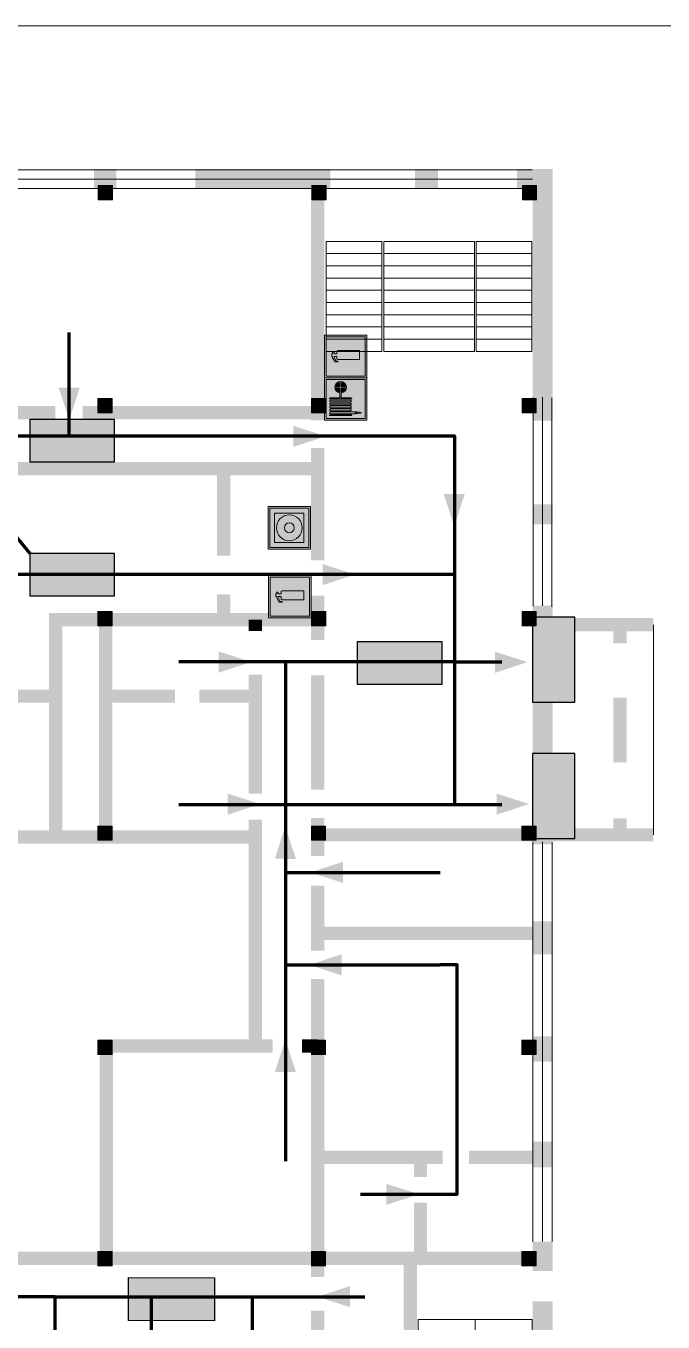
# Model space of a CAD drawing. Header units: millimetres. Extents: x 13810 to 67229, y 12374 to 21950.
# Drawn here: x 23916.1 to 24012.2, y 15535.3 to 15730.6 of the extents above; entities that cross this region are included whole.
import ezdxf

# ---------------------------------------------------------------- set-up
doc = ezdxf.new("R2010")
doc.units = ezdxf.units.MM
doc.layers.add('План_Штампы', color=7, linetype='Continuous')

# ---------------------------------------------------------------- blocks, each defined once
blk = doc.blocks.new('A$C32E8229D')
at = {"true_color": 0xffffff}
blk.add_hatch(color=7, dxfattribs=at).paths.add_polyline_path([(0, 0), (0, -8), (16, -8), (16, 0)])
h = blk.add_hatch(color=126)
h.paths.add_polyline_path([(0.2, -0.2), (15.8, -0.2), (15.8, -7.8), (0.2, -7.8)])
h.paths.add_polyline_path([(13.49, -2.05), (12.08, -2.05), (11.37, -2.63, 0.162397), (11.29, -2.84), (11.29, -3.63), (10.35, -3.63), (10.35, -4.05), (11.68, -4.05), (11.68, -3.48), (12.26, -4.28), (11.29, -5.1), (11.29, -6.78), (11.85, -6.78), (11.85, -5.44), (12.8, -4.64), (12.8, -5.94), (14.46, -5.94), (14.46, -5.39), (13.45, -5.39), (13.45, -3.97), (12.46, -2.59), (13.15, -2.59), (13.69, -3.34), (14.18, -3)], flags=16)
h.paths.add_polyline_path([(10.74, -1.82, 1), (11.8, -1.82, 1)], flags=16)
h.paths.add_polyline_path([(9.39, -3.59), (5.99, -3.59), (6.56, -3.03), (5.91, -3.03), (5.1, -3.83), (5.91, -4.64), (6.56, -4.64), (5.99, -4.09), (9.39, -4.09)], flags=16)
h.paths.add_polyline_path([(4.29, -1.08), (1.72, -1.08), (1.72, -6.6), (4.29, -6.6)], flags=16)
at = {"color": 126}
blk.add_lwpolyline([(16, -8), (0, -8), (0, 0), (16, 0)], close=True, dxfattribs=at)
blk = doc.blocks.new('A$C54414219')
at = {"true_color": 0xffffff}
h = blk.add_hatch(color=7, dxfattribs=at)
h.paths.add_polyline_path([(2.39, -9.45), (2.39, -18.3), (11.23, -18.3), (11.23, -9.45)], flags=0)
h.paths.add_polyline_path([(10.71, -13.87, -1), (2.92, -13.87, -1)], flags=0)
h.paths.add_polyline_path([(8.3, -13.87, -1), (5.33, -13.87, -1)], flags=0)
h.paths.add_polyline_path([(0.41, -7.47), (0.41, -20.27), (13.21, -20.27), (13.21, -7.47)])
h.paths.add_polyline_path([(0.92, -19.77), (12.71, -19.77), (12.71, -7.98), (0.92, -7.98)], flags=16)
h.paths.add_polyline_path([(11.23, -9.45), (11.23, -18.3), (2.39, -18.3), (2.39, -9.45)], flags=0)
at = {"lineweight": 5}
h = blk.add_hatch(color=242, dxfattribs=at)
h.paths.add_polyline_path([(12.71, -7.98), (0.92, -7.98), (0.92, -19.77), (12.71, -19.77)])
h.paths.add_polyline_path([(11.23, -18.3), (2.39, -18.3), (2.39, -9.45), (11.23, -9.45)], flags=16)
h.paths.add_polyline_path([(10.71, -13.87, -1), (2.92, -13.87, -1)], flags=0)
h.paths.add_polyline_path([(8.3, -13.87, -1), (5.33, -13.87, -1)], flags=0)
at = {"true_color": 0xffffff}
h = blk.add_hatch(color=7, dxfattribs=at)
h.paths.add_polyline_path([(2.39, -9.45), (2.39, -18.3), (11.23, -18.3), (11.23, -9.45)])
h.paths.add_polyline_path([(10.71, -13.87, -1), (2.92, -13.87, -1)], flags=16)
h.paths.add_polyline_path([(8.3, -13.87, -1), (5.33, -13.87, -1)], flags=0)
at = {"lineweight": 5}
h = blk.add_hatch(color=242, dxfattribs=at)
h.paths.add_polyline_path([(2.92, -13.87, 1), (10.71, -13.87, 1)])
h.paths.add_polyline_path([(8.3, -13.87, -1), (5.33, -13.87, -1)], flags=16)
at = {"color": 242, "lineweight": 5}
for p, q in [((0.41, -20.27), (0.41, -7.47)), ((0.41, -7.47), (13.21, -7.47)), ((0.41, -7.47), (13.21, -7.47)), ((13.21, -20.27), (13.21, -7.47)), ((0.41, -20.27), (13.21, -20.27))]:
    blk.add_line(p, q, dxfattribs=at)
for points in [[(0.92, -7.98), (12.71, -7.98), (12.71, -19.77), (0.92, -19.77)], [(2.39, -9.45), (11.23, -9.45), (11.23, -18.3), (2.39, -18.3)]]:
    blk.add_lwpolyline(points, close=True, dxfattribs=at)
for radius in [3.89, 1.49]:
    blk.add_circle((6.81, -13.87), radius, dxfattribs=at)
blk = doc.blocks.new('A$C7B4425F7')
at = {"true_color": 0xffffff}
blk.add_hatch(color=7, dxfattribs=at).paths.add_polyline_path([(0, 0), (-16, 0), (-16, -8), (0, -8)])
h = blk.add_hatch(color=126)
h.paths.add_polyline_path([(-0.2, -0.2), (-15.8, -0.2), (-15.8, -7.8), (-0.2, -7.8)])
h.paths.add_polyline_path([(-11.76, -2.03), (-11.76, -3.66), (-11.17, -3.66, -0.568275), (-11.17, -6.18), (-12.58, -6.18), (-12.58, -2.03)], flags=16)
h.paths.add_polyline_path([(-13.33, -4.12, -0.495768), (-13.59, -6.18), (-15.03, -6.18), (-15.03, -2.03), (-13.59, -2.03, -0.487973)], flags=16)
h.paths.add_polyline_path([(-10.25, -2.03), (-9.48, -2.03), (-9.48, -6.18), (-10.25, -6.18)], flags=16)
h.paths.add_polyline_path([(-13.84, -3.69), (-14.24, -3.69), (-14.24, -3.03), (-13.9, -3.03, -0.692621)], flags=0)
h.paths.add_polyline_path([(-9.15, -2.03), (-8.4, -2.03), (-8.04, -3.07), (-7.68, -2.03), (-6.93, -2.03), (-7.64, -4.1), (-6.93, -6.18), (-7.68, -6.18), (-8.04, -5.14), (-8.4, -6.18), (-9.15, -6.18), (-8.44, -4.1)], flags=16)
h.paths.add_polyline_path([(-11.76, -4.46), (-11.42, -4.46, -0.692621), (-11.36, -5.12), (-11.76, -5.12)], flags=0)
h.paths.add_polyline_path([(-13.9, -5.2), (-14.24, -5.2), (-14.24, -4.55), (-13.84, -4.55, -0.708038)], flags=0)
edge = h.paths.add_edge_path(flags=16)
edge.add_ellipse((-5.51, -4.08), major_axis=(0, 2.05), ratio=0.586184, start_angle=0, end_angle=360)
edge = h.paths.add_edge_path(flags=0)
edge.add_ellipse((-5.51, -4.08), major_axis=(0, 1.14), ratio=0.454828, start_angle=0, end_angle=360)
h.paths.add_polyline_path([(-4.13, -4.96, 0.377264), (-3.48, -4.52, 0.0555), (-3.16, -2.03), (-1.66, -2.03), (-1.66, -4.96), (-0.96, -4.96), (-0.96, -7.01), (-1.75, -7.01), (-1.75, -6.18), (-3.3, -6.18), (-3.3, -7.02), (-4.13, -7.02)], flags=16)
h.paths.add_polyline_path([(-2.73, -2.91), (-2.28, -2.91), (-2.28, -4.96), (-3.05, -4.96, 0.079136)], flags=0)
at = {"color": 126}
blk.add_lwpolyline([(-16, -8), (0, -8), (0, 0), (-16, 0)], close=True, dxfattribs=at)
blk = doc.blocks.new('A$C3AD82952')
at = {"true_color": 0xf5f5ff}
h = blk.add_hatch(color=7, dxfattribs=at)
h.dxf.hatch_style = 1
h.paths.add_polyline_path([(8.21, 8.73, 0.414214), (7.89, 9.05), (7.22, 9.05), (7.22, 9.92), (7.59, 9.92, 1), (7.57, 10.36), (7.22, 10.36), (7.22, 10.6), (6.43, 10.6), (6.43, 10.36), (6.01, 10.36), (4.74, 9.59), (4.74, 8.69), (4.98, 8.73), (4.98, 9.26), (6.12, 9.91), (6.43, 9.91), (6.43, 9.05), (5.76, 9.05, 0.414214), (5.44, 8.73), (5.44, 2.2), (8.21, 2.2)], flags=0)
h.paths.add_polyline_path([(12.8, 12.8), (0, 12.8), (0, 0), (12.8, 0)])
h.paths.add_polyline_path([(0.51, 12.29), (12.29, 12.29), (12.29, 0.51), (0.51, 0.51)], flags=16)
h.paths.add_polyline_path([(4.74, 9.59), (6.01, 10.36), (6.43, 10.36), (6.43, 10.6), (7.22, 10.6), (7.22, 10.36), (7.59, 10.36, -0.94586), (7.59, 9.92), (7.22, 9.92), (7.22, 9.05), (7.89, 9.05, -0.414214), (8.21, 8.73), (8.21, 2.2), (5.44, 2.2), (5.44, 8.73, -0.414214), (5.76, 9.05), (6.43, 9.05), (6.43, 9.91), (6.12, 9.91), (4.98, 9.26), (4.98, 8.73), (4.74, 8.69)], flags=0)
h = blk.add_hatch(color=242)
h.dxf.hatch_style = 1
h.paths.add_polyline_path([(12.29, 12.29), (0.51, 12.29), (0.51, 0.51), (12.29, 0.51)])
h.paths.add_polyline_path([(4.74, 8.69), (4.74, 9.59), (6.01, 10.36), (6.43, 10.36), (6.43, 10.6), (7.22, 10.6), (7.22, 10.36), (7.59, 10.36, -0.94586), (7.59, 9.92), (7.22, 9.92), (7.22, 9.05), (7.89, 9.05, -0.414214), (8.21, 8.73), (8.21, 2.2), (5.44, 2.2), (5.44, 8.73, -0.414214), (5.76, 9.05), (6.43, 9.05), (6.43, 9.91), (6.12, 9.91), (4.98, 9.26), (4.98, 8.73)], flags=16)
h = blk.add_hatch(color=7, dxfattribs=at)
h.dxf.hatch_style = 1
h.paths.add_polyline_path([(8.21, 8.73, 0.414214), (7.89, 9.05), (7.22, 9.05), (7.22, 9.92), (7.59, 9.92, 1), (7.57, 10.36), (7.22, 10.36), (7.22, 10.6), (6.43, 10.6), (6.43, 10.36), (6.01, 10.36), (4.74, 9.59), (4.74, 8.69), (4.98, 8.73), (4.98, 9.26), (6.12, 9.91), (6.43, 9.91), (6.43, 9.05), (5.76, 9.05, 0.414214), (5.44, 8.73), (5.44, 2.2), (8.21, 2.2)])
at = {"color": 242, "lineweight": 5}
for p, q in [((0, 0), (0, 12.8)), ((0, 12.8), (12.8, 12.8)), ((12.8, 0), (12.8, 12.8)), ((6.01, 10.36), (4.74, 9.59)), ((4.74, 9.59), (4.74, 8.69)), ((4.74, 8.69), (4.98, 8.73)), ((4.98, 9.26), (6.12, 9.91)), ((4.98, 8.73), (4.98, 9.26)), ((5.44, 2.2), (5.44, 8.73)), ((5.76, 9.05), (6.43, 9.05)), ((6.01, 10.36), (6.43, 10.36)), ((6.12, 9.91), (6.43, 9.91)), ((7.22, 10.6), (6.43, 10.6)), ((6.43, 10.6), (6.43, 10.36)), ((6.43, 9.91), (6.43, 9.05)), ((7.22, 10.36), (7.22, 10.6)), ((7.59, 10.36), (7.22, 10.36)), ((7.22, 9.05), (7.22, 9.92)), ((7.59, 9.92), (7.22, 9.92)), ((7.89, 9.05), (7.22, 9.05)), ((8.21, 2.2), (8.21, 8.73)), ((0, 0), (12.8, 0)), ((5.44, 2.2), (8.21, 2.2))]:
    blk.add_line(p, q, dxfattribs=at)
blk.add_lwpolyline([(0.51, 12.29), (12.29, 12.29), (12.29, 0.51), (0.51, 0.51)], close=True, dxfattribs=at)
for centre, radius, start, end in [((5.76, 8.73), 0.32, 90, 180), ((7.58, 10.14), 0.223, 273.1875, 86.8125), ((7.89, 8.73), 0.32, 0, 90)]:
    blk.add_arc(centre, radius, start, end, dxfattribs=at)
blk = doc.blocks.new('A$C37112FD5')
at = {"true_color": 0xf5f5ff}
h = blk.add_hatch(color=7, dxfattribs=at)
h.dxf.hatch_style = 1
h.paths.add_polyline_path([(12.8, -7.4), (0, -7.4), (0, -20.2), (12.8, -20.2)])
h.paths.add_polyline_path([(12.29, -7.91), (12.29, -19.69), (0.51, -19.69), (0.51, -7.91)], flags=16)
h.paths.add_polyline_path([(4.98, -9.04, -0.42597), (5.17, -9.22), (5.17, -12.25), (5.17, -15.29, -0.432244), (4.98, -15.47), (4.83, -15.47, -0.42597), (4.64, -15.29), (4.64, -12.25), (4.64, -9.22, -0.432244), (4.83, -9.04)], flags=0)
h.paths.add_polyline_path([(4.28, -9.22), (4.28, -12.25), (4.28, -15.29, -0.432244), (4.09, -15.47), (3.94, -15.47, -0.42597), (3.75, -15.29), (3.75, -12.25), (3.75, -9.22, -0.432244), (3.94, -9.04), (4.09, -9.04, -0.42597)], flags=0)
h.paths.add_polyline_path([(5.72, -9.04), (5.87, -9.04, -0.42597), (6.06, -9.22), (6.06, -12.25), (6.06, -15.29, -0.432244), (5.87, -15.47), (5.72, -15.47, -0.42597), (5.53, -15.29), (5.53, -12.25), (5.53, -9.22, -0.432244)], flags=0)
h.paths.add_polyline_path([(6.42, -8.9), (6.5, -8.9, -0.42597), (6.69, -9.08), (6.69, -12.03), (8.21, -12.03, -15.824349), (8.21, -12.47), (6.69, -12.47), (6.69, -15.42, -0.432244), (6.5, -15.6), (6.42, -15.6)], flags=0)
h.paths.add_polyline_path([(3.39, -9.22), (3.39, -12.25), (3.39, -15.29, -0.432244), (3.2, -15.47), (3.05, -15.47, -0.42597), (2.85, -15.29), (2.85, -12.25), (2.85, -9.22, -0.432244), (3.05, -9.04), (3.2, -9.04, -0.42597)], flags=0)
h.paths.add_polyline_path([(2.5, -9.22), (2.5, -16.71), (1.96, -16.71), (1.96, -9.22, -0.432244), (2.15, -9.04), (2.31, -9.04, -0.42597)], flags=0)
h.paths.add_polyline_path([(1.61, -8.9), (1.61, -15.6), (1.57, -15.6, -0.42597), (1.37, -15.42), (1.37, -12.03), (1.37, -9.09, -0.432244), (1.57, -8.9)], flags=0)
h.paths.add_polyline_path([(9.76, -10.81), (9.76, -12.03), (8.49, -12.03, -0.336371)], flags=0)
h.paths.add_polyline_path([(8.49, -12.47), (9.76, -12.47), (9.76, -13.7, -0.336371)], flags=0)
h.paths.add_polyline_path([(10.11, -10.81, -0.336371), (11.38, -12.03), (10.11, -12.03)], flags=0)
h.paths.add_polyline_path([(10.11, -12.47), (11.38, -12.47, -0.336371), (10.11, -13.7)], flags=0)
h.paths.add_polyline_path([(2.5, -16.84), (2.5, -17.05), (1.97, -17.05), (1.97, -16.84)], flags=0)
h.paths.add_polyline_path([(2.5, -17.24, -0.033778), (2.24, -18.6, -0.033778), (1.97, -17.24)], flags=0)
h = blk.add_hatch(color=242)
h.dxf.hatch_style = 1
h.paths.add_polyline_path([(12.29, -7.91), (0.51, -7.91), (0.51, -19.69), (12.29, -19.69)])
h.paths.add_polyline_path([(6.42, -15.6), (6.42, -8.9), (6.5, -8.9, -0.42597), (6.69, -9.08), (6.69, -12.03), (8.21, -12.03, -15.824349), (8.21, -12.47), (6.69, -12.47), (6.69, -15.42, -0.432244), (6.5, -15.6)], flags=16)
h.paths.add_polyline_path([(5.87, -15.47), (5.72, -15.47, -0.42597), (5.53, -15.29), (5.53, -12.25), (5.53, -9.22, -0.432244), (5.72, -9.04), (5.87, -9.04, -0.42597), (6.06, -9.22), (6.06, -12.25), (6.06, -15.29, -0.432244)], flags=16)
h.paths.add_polyline_path([(4.98, -15.47), (4.83, -15.47, -0.42597), (4.64, -15.29), (4.64, -12.25), (4.64, -9.22, -0.432244), (4.83, -9.04), (4.98, -9.04, -0.42597), (5.17, -9.22), (5.17, -12.25), (5.17, -15.29, -0.432244)], flags=16)
h.paths.add_polyline_path([(4.09, -15.47), (3.94, -15.47, -0.42597), (3.75, -15.29), (3.75, -12.25), (3.75, -9.22, -0.432244), (3.94, -9.04), (4.09, -9.04, -0.42597), (4.28, -9.22), (4.28, -12.25), (4.28, -15.29, -0.432244)], flags=16)
h.paths.add_polyline_path([(3.2, -15.47), (3.05, -15.47, -0.42597), (2.85, -15.29), (2.85, -12.25), (2.85, -9.22, -0.432244), (3.05, -9.04), (3.2, -9.04, -0.42597), (3.39, -9.22), (3.39, -12.25), (3.39, -15.29, -0.432244)], flags=16)
h.paths.add_polyline_path([(2.5, -17.05), (1.97, -17.05), (1.97, -16.84), (2.5, -16.84)], flags=16)
h.paths.add_polyline_path([(2.5, -17.24, -0.033778), (2.24, -18.6, -0.033778), (1.97, -17.24)], flags=16)
h.paths.add_polyline_path([(2.5, -16.71), (1.96, -16.71), (1.96, -9.22, -0.432244), (2.15, -9.04), (2.31, -9.04, -0.42597), (2.5, -9.22)], flags=16)
h.paths.add_polyline_path([(1.61, -15.6), (1.57, -15.6, -0.42597), (1.37, -15.42), (1.37, -12.03), (1.37, -9.09, -0.432244), (1.57, -8.9), (1.61, -8.9)], flags=16)
h.paths.add_polyline_path([(8.49, -12.47), (9.76, -12.47), (9.76, -13.7, -0.336371)], flags=0)
h.paths.add_polyline_path([(10.11, -13.7), (10.11, -12.47), (11.38, -12.47, -0.336371)], flags=0)
h.paths.add_polyline_path([(8.49, -12.03, -0.336371), (9.76, -10.81), (9.76, -12.03)], flags=0)
h.paths.add_polyline_path([(10.11, -12.03), (10.11, -10.81, -0.336371), (11.38, -12.03)], flags=0)
h = blk.add_hatch(color=7, dxfattribs=at)
h.dxf.hatch_style = 1
h.paths.add_polyline_path([(1.61, -8.9), (1.57, -8.9, 0.432244), (1.37, -9.09), (1.37, -12.03), (1.37, -15.42, 0.42597), (1.57, -15.6), (1.61, -15.6)])
h.paths.add_polyline_path([(2.5, -9.22, 0.42597), (2.31, -9.04), (2.15, -9.04, 0.432244), (1.96, -9.22), (1.96, -16.71), (2.5, -16.71)])
h.paths.add_polyline_path([(2.5, -16.84), (1.97, -16.84), (1.97, -17.05), (2.5, -17.05)])
h.paths.add_polyline_path([(2.5, -17.24), (1.97, -17.24, 0.033778), (2.24, -18.6, 0.033778)])
h.paths.add_polyline_path([(3.39, -12.25), (3.39, -9.22, 0.42597), (3.2, -9.04), (3.05, -9.04, 0.432244), (2.85, -9.22), (2.85, -12.25), (2.85, -15.29, 0.42597), (3.05, -15.47), (3.2, -15.47, 0.432244), (3.39, -15.29)])
h.paths.add_polyline_path([(4.28, -12.25), (4.28, -9.22, 0.42597), (4.09, -9.04), (3.94, -9.04, 0.432244), (3.75, -9.22), (3.75, -12.25), (3.75, -15.29, 0.42597), (3.94, -15.47), (4.09, -15.47, 0.432244), (4.28, -15.29)])
h.paths.add_polyline_path([(5.17, -12.25), (5.17, -9.22, 0.42597), (4.98, -9.04), (4.83, -9.04, 0.432244), (4.64, -9.22), (4.64, -12.25), (4.64, -15.29, 0.42597), (4.83, -15.47), (4.98, -15.47, 0.432244), (5.17, -15.29)])
h.paths.add_polyline_path([(6.06, -12.25), (6.06, -9.22, 0.42597), (5.87, -9.04), (5.72, -9.04, 0.432244), (5.53, -9.22), (5.53, -12.25), (5.53, -15.29, 0.42597), (5.72, -15.47), (5.87, -15.47, 0.432244), (6.06, -15.29)])
h.paths.add_polyline_path([(6.69, -12.47), (8.21, -12.47, 15.824349), (8.21, -12.03), (6.69, -12.03), (6.69, -9.08, 0.42597), (6.5, -8.9), (6.42, -8.9), (6.42, -15.6), (6.5, -15.6, 0.432244), (6.69, -15.42)])
h.paths.add_polyline_path([(8.49, -12.47), (9.76, -12.47), (9.76, -13.7, -0.336371)], flags=16)
h.paths.add_polyline_path([(8.49, -12.03, -0.336371), (9.76, -10.81), (9.76, -12.03)], flags=16)
h.paths.add_polyline_path([(10.11, -12.47), (11.38, -12.47, -0.336371), (10.11, -13.7)], flags=16)
h.paths.add_polyline_path([(10.11, -12.03), (10.11, -10.81, -0.336371), (11.38, -12.03)], flags=16)
h = blk.add_hatch(color=242)
h.dxf.hatch_style = 1
h.paths.add_polyline_path([(9.76, -10.81, 0.336371), (8.49, -12.03), (9.76, -12.03)])
h.paths.add_polyline_path([(10.11, -10.81), (10.11, -12.03), (11.38, -12.03, 0.336371)])
h.paths.add_polyline_path([(11.38, -12.47), (10.11, -12.47), (10.11, -13.7, 0.336371)])
h.paths.add_polyline_path([(9.76, -12.47), (8.49, -12.47, 0.336371), (9.76, -13.7)])
at = {"color": 242, "lineweight": 5}
for p, q in [((0, -20.2), (0, -7.4)), ((0, -7.4), (12.8, -7.4)), ((12.8, -20.2), (12.8, -7.4)), ((1.37, -12.03), (1.37, -9.08)), ((1.57, -8.9), (1.61, -8.9)), ((1.61, -8.9), (1.61, -15.6)), ((1.96, -16.71), (1.96, -9.22)), ((2.15, -9.04), (2.31, -9.04)), ((2.5, -16.71), (2.5, -9.22)), ((2.85, -12.25), (2.85, -9.22)), ((3.05, -9.04), (3.2, -9.04)), ((3.39, -12.25), (3.39, -9.22)), ((3.75, -12.25), (3.75, -9.22)), ((3.94, -9.04), (4.09, -9.04)), ((4.28, -12.25), (4.28, -9.22)), ((4.64, -12.25), (4.64, -9.22)), ((4.83, -9.04), (4.98, -9.04)), ((5.17, -12.25), (5.17, -9.22)), ((5.53, -12.25), (5.53, -9.22)), ((5.72, -9.04), (5.87, -9.04)), ((6.06, -12.25), (6.06, -9.22)), ((6.42, -8.9), (6.42, -15.6)), ((6.5, -8.9), (6.42, -8.9)), ((6.69, -12.03), (6.69, -9.08)), ((9.76, -10.81), (9.76, -12.03)), ((10.11, -10.81), (10.11, -12.03)), ((1.37, -12.03), (1.37, -15.42)), ((1.57, -15.6), (1.61, -15.6)), ((2.85, -12.25), (2.85, -15.29)), ((3.05, -15.47), (3.2, -15.47)), ((3.39, -12.25), (3.39, -15.29)), ((3.75, -12.25), (3.75, -15.29)), ((3.94, -15.47), (4.09, -15.47)), ((4.28, -12.25), (4.28, -15.29)), ((4.64, -12.25), (4.64, -15.29)), ((4.83, -15.47), (4.98, -15.47)), ((5.17, -12.25), (5.17, -15.29)), ((5.53, -12.25), (5.53, -15.29)), ((5.72, -15.47), (5.87, -15.47)), ((6.06, -12.25), (6.06, -15.29)), ((6.42, -15.6), (6.5, -15.6)), ((8.21, -12.03), (6.69, -12.03)), ((8.21, -12.47), (6.69, -12.47)), ((6.69, -12.47), (6.69, -15.42)), ((9.76, -12.03), (8.49, -12.03)), ((9.76, -12.47), (8.49, -12.47)), ((9.76, -12.47), (9.76, -13.7)), ((11.38, -12.03), (10.11, -12.03)), ((11.38, -12.47), (10.11, -12.47)), ((10.11, -12.47), (10.11, -13.7)), ((1.96, -16.71), (2.5, -16.71)), ((1.97, -16.84), (2.5, -16.84)), ((1.97, -17.05), (1.97, -16.84)), ((2.5, -17.05), (1.97, -17.05)), ((1.97, -17.24), (2.5, -17.24)), ((2.5, -16.84), (2.5, -17.05)), ((0, -20.2), (12.8, -20.2))]:
    blk.add_line(p, q, dxfattribs=at)
blk.add_lwpolyline([(0.51, -7.91), (12.29, -7.91), (12.29, -19.69), (0.51, -19.69)], close=True, dxfattribs=at)
for centre, radius, start, end in [((1.56, -9.09), 0.182, 87.1027, 180.6071), ((2.15, -9.22), 0.182, 87.1027, 180.6071), ((2.32, -9.22), 0.182, 359.3929, 92.8973), ((3.04, -9.22), 0.182, 87.1027, 180.6071), ((3.21, -9.22), 0.182, 359.3929, 92.8973), ((3.93, -9.22), 0.182, 87.1027, 180.6071), ((4.1, -9.22), 0.182, 359.3929, 92.8973), ((4.82, -9.22), 0.182, 87.1027, 180.6071), ((4.99, -9.22), 0.182, 359.3929, 92.8973), ((5.71, -9.22), 0.182, 87.1027, 180.6071), ((5.88, -9.22), 0.182, 359.3929, 92.8973), ((6.51, -9.09), 0.182, 359.3929, 92.8973), ((9.93, -12.25), 1.74, 187.2319, 172.7681), ((9.93, -12.25), 1.46, 96.9927, 171.3585), ((9.93, -12.25), 1.46, 8.6415, 83.0073), ((1.56, -15.42), 0.182, 179.3929, 272.8973), ((3.04, -15.29), 0.182, 179.3929, 272.8973), ((3.21, -15.29), 0.182, 267.1027, 0.6071), ((3.93, -15.29), 0.182, 179.3929, 272.8973), ((4.1, -15.29), 0.182, 267.1027, 0.6071), ((4.82, -15.29), 0.182, 179.3929, 272.8973), ((4.99, -15.29), 0.182, 267.1027, 0.6071), ((5.71, -15.29), 0.182, 179.3929, 272.8973), ((5.88, -15.29), 0.182, 267.1027, 0.6071), ((6.51, -15.42), 0.182, 267.1027, 0.6071), ((9.93, -12.25), 1.46, 188.6415, 263.0073), ((9.93, -12.25), 1.46, 276.9927, 351.3585), ((12.17, -15.98), 10.27, 187.041, 194.7793), ((-7.7, -15.98), 10.27, 345.2207, 352.959)]:
    blk.add_arc(centre, radius, start, end, dxfattribs=at)

msp = doc.modelspace()

# ---------------------------------------------------------------- hatches: boundary and pattern name
at = {"lineweight": 0}
h = msp.add_hatch(color=256, dxfattribs=at)
h.dxf.hatch_style = 1
h.paths.add_polyline_path([(23929.17, 15706.61), (23927.02, 15706.61), (23927.02, 15704.45), (23929.17, 15704.45)])
h = msp.add_hatch(color=256, dxfattribs=at)
h.dxf.hatch_style = 1
h.paths.add_polyline_path([(23961.38, 15706.61), (23959.23, 15706.61), (23959.23, 15704.45), (23961.38, 15704.45)])
h = msp.add_hatch(color=256, dxfattribs=at)
h.dxf.hatch_style = 1
h.paths.add_polyline_path([(23993.12, 15706.61), (23990.96, 15706.61), (23990.96, 15704.45), (23993.12, 15704.45)])
h = msp.add_hatch(color=256, dxfattribs=at)
h.dxf.hatch_style = 1
h.paths.add_polyline_path([(23929.13, 15674.5), (23926.97, 15674.5), (23926.97, 15672.34), (23929.13, 15672.34)])
h = msp.add_hatch(color=256, dxfattribs=at)
h.dxf.hatch_style = 1
h.paths.add_polyline_path([(23961.34, 15674.5), (23959.18, 15674.5), (23959.18, 15672.34), (23961.34, 15672.34)])
h = msp.add_hatch(color=256, dxfattribs=at)
h.dxf.hatch_style = 1
h.paths.add_polyline_path([(23993.07, 15674.5), (23990.92, 15674.5), (23990.92, 15672.34), (23993.07, 15672.34)])
h = msp.add_hatch(color=256, dxfattribs=at)
h.dxf.hatch_style = 1
h.paths.add_polyline_path([(23929.12, 15642.39), (23926.97, 15642.39), (23926.97, 15640.23), (23929.12, 15640.23)])
h = msp.add_hatch(color=256, dxfattribs=at)
h.dxf.hatch_style = 1
h.paths.add_polyline_path([(23961.33, 15642.39), (23959.17, 15642.39), (23959.17, 15640.23), (23961.33, 15640.23)])
h = msp.add_hatch(color=256, dxfattribs=at)
h.dxf.hatch_style = 1
h.paths.add_polyline_path([(23993.07, 15642.39), (23990.91, 15642.39), (23990.91, 15640.23), (23993.07, 15640.23)])
h = msp.add_hatch(color=256, dxfattribs=at)
h.dxf.hatch_style = 1
h.paths.add_polyline_path([(23929.1, 15610.06), (23926.94, 15610.06), (23926.94, 15607.91), (23929.1, 15607.91)])
h = msp.add_hatch(color=256, dxfattribs=at)
h.dxf.hatch_style = 1
h.paths.add_polyline_path([(23961.3, 15610.06), (23959.15, 15610.06), (23959.15, 15607.91), (23961.3, 15607.91)])
h = msp.add_hatch(color=256, dxfattribs=at)
h.dxf.hatch_style = 1
h.paths.add_polyline_path([(23993.04, 15610.06), (23990.88, 15610.06), (23990.88, 15607.91), (23993.04, 15607.91)])
h = msp.add_hatch(color=256, dxfattribs=at)
h.dxf.hatch_style = 1
h.paths.add_polyline_path([(23929.1, 15577.78), (23926.94, 15577.78), (23926.94, 15575.63), (23929.1, 15575.63)])
h = msp.add_hatch(color=256, dxfattribs=at)
h.dxf.hatch_style = 1
h.paths.add_polyline_path([(23961.3, 15577.78), (23959.15, 15577.78), (23959.15, 15575.63), (23961.3, 15575.63)])
h = msp.add_hatch(color=256, dxfattribs=at)
h.dxf.hatch_style = 1
h.paths.add_polyline_path([(23993.04, 15577.78), (23990.88, 15577.78), (23990.88, 15575.63), (23993.04, 15575.63)])
h = msp.add_hatch(color=256, dxfattribs=at)
h.dxf.hatch_style = 1
h.paths.add_polyline_path([(23929.1, 15545.95), (23926.94, 15545.95), (23926.94, 15543.79), (23929.1, 15543.79)])
h = msp.add_hatch(color=256, dxfattribs=at)
h.dxf.hatch_style = 1
h.paths.add_polyline_path([(23961.3, 15545.95), (23959.15, 15545.95), (23959.15, 15543.79), (23961.3, 15543.79)])
h = msp.add_hatch(color=256, dxfattribs=at)
h.dxf.hatch_style = 1
h.paths.add_polyline_path([(23993.04, 15545.95), (23990.88, 15545.95), (23990.88, 15543.79), (23993.04, 15543.79)])

# ---------------------------------------------------------------- linework, layer by layer
at = {"color": 126, "lineweight": 0, "true_color": 0x008754}
msp.add_lwpolyline([(23537.02, 15730.63), (24137.02, 15730.63), (24137.02, 15335.63), (23537.02, 15335.63)], close=True, dxfattribs=at)
at = {"lineweight": 0}
for points in [[(23801.49, 15708.96), (23992.44, 15708.96)], [(23801.53, 15707.55), (23992.48, 15707.55)], [(23801.43, 15706.11), (23992.39, 15706.11)], [(23992.59, 15643.18), (23992.59, 15674.63)], [(23994.01, 15643.26), (23994.01, 15674.71)], [(23995.42, 15643.11), (23995.42, 15674.57)], [(24010.73, 15640.4), (24010.73, 15608.73)], [(23992.54, 15547.42), (23992.54, 15607.66)], [(23994.01, 15547.44), (23994.01, 15607.69)], [(23995.47, 15547.41), (23995.47, 15607.65)]]:
    msp.add_lwpolyline(points, dxfattribs=at)
for points, const_width in [([(23926.4, 15707.55), (23929.76, 15707.55)], 3), ([(23941.68, 15707.55), (23962.01, 15707.55)], 3), ([(23960.1, 15671.21), (23960.1, 15707.38)], 2), ([(23974.8, 15707.55), (23978.23, 15707.55)], 3), ([(23990.14, 15707.55), (23994.01, 15707.55), (23994.01, 15671.13)], 3), ([(23895.85, 15672.34), (23920.53, 15672.34)], 2), ([(23924.69, 15672.34), (23960.1, 15672.34)], 2), ([(23960.1, 15650.11), (23960.1, 15667.01)], 2), ([(23895.85, 15663.91), (23960.1, 15663.91)], 2), ([(23994.01, 15658.56), (23994.01, 15655.5)], 3), ([(23960.1, 15638.1), (23960.1, 15644.8)], 2), ([(23994.01, 15643.26), (23994.01, 15639.21)], 3), ([(23920.61, 15629.63), (23920.61, 15641.17), (23960.1, 15641.17)], 2), ([(23928.12, 15641.17), (23928.12, 15608.42), (23920.61, 15608.42), (23950.71, 15608.42)], 2), ([(23950.71, 15641.17), (23950.71, 15639.43)], 2), ([(23994.36, 15640.4), (24010.73, 15640.4)], 2), ([(24005.68, 15640.4), (24005.68, 15637.6)], 2), ([(23950.71, 15632.86), (23950.71, 15614.95)], 2), ([(23960.1, 15615.53), (23960.1, 15632.78)], 2), ([(23908.64, 15619.54), (23908.64, 15629.63), (23920.61, 15629.63), (23920.61, 15608.42), (23908.64, 15608.42), (23908.64, 15615.43)], 2), ([(23928.12, 15629.63), (23938.58, 15629.63)], 2), ([(23950.71, 15629.63), (23942.25, 15629.63)], 2), ([(23994.01, 15630.47), (23994.01, 15619.05)], 3), ([(24005.68, 15629.39), (24005.68, 15619.64)], 2), ([(23950.71, 15611.01), (23950.71, 15576.92), (23953.33, 15576.92)], 2), ([(23960.1, 15605.54), (23960.1, 15611.25)], 2), ([(23994.01, 15610.2), (23994.01, 15607.31)], 3), ([(24005.68, 15608.73), (24005.68, 15611.24)], 2), ([(24010.73, 15608.73), (23960.1, 15608.73)], 2), ([(23960.1, 15591.29), (23960.1, 15601.09)], 2), ([(23994.01, 15595.69), (23994.01, 15590.7)], 3), ([(23960.1, 15593.9), (23993.59, 15593.9)], 2), ([(23960.1, 15542.11), (23960.1, 15587.03)], 2), ([(23994.01, 15578.36), (23994.01, 15574.55)], 3), ([(23950.71, 15576.92), (23928.22, 15576.92), (23928.22, 15544.76)], 2), ([(23960.1, 15576.92), (23957.72, 15576.92)], 2), ([(23994.01, 15562.47), (23994.01, 15558.61)], 3), ([(23960.1, 15560.13), (23978.97, 15560.13)], 2), ([(23975.61, 15560.13), (23975.61, 15557.15)], 2), ([(23982.92, 15560.13), (23993.78, 15560.13)], 2), ([(23975.61, 15544.9), (23975.61, 15553.29)], 2), ([(23994.01, 15547.44), (23994.01, 15542.98)], 3), ([(23893.37, 15544.9), (23994.32, 15544.9)], 2), ([(23974.08, 15544.9), (23974.08, 15509.08)], 2), ([(23994.01, 15538.43), (23994.01, 15525.92)], 3), ([(23951.91, 15532.06), (23960.1, 15532.06), (23960.1, 15537.02), (23960.1, 15510.21)], 2)]:
    msp.add_lwpolyline(points, dxfattribs=dict(at, const_width=const_width))
for points in [[(23927.02, 15706.61), (23929.17, 15706.61), (23929.17, 15704.45), (23927.02, 15704.45)], [(23959.23, 15706.61), (23961.38, 15706.61), (23961.38, 15704.45), (23959.23, 15704.45)], [(23990.96, 15706.61), (23993.12, 15706.61), (23993.12, 15704.45), (23990.96, 15704.45)], [(23961.36, 15696.33), (23969.77, 15696.33), (23969.77, 15698.17), (23961.36, 15698.17)], [(23970.07, 15696.33), (23983.73, 15696.33), (23983.73, 15698.17), (23970.07, 15698.17)], [(23984, 15696.33), (23992.41, 15696.33), (23992.41, 15698.17), (23984, 15698.17)], [(23961.36, 15694.49), (23969.77, 15694.49), (23969.77, 15696.33), (23961.36, 15696.33)], [(23961.36, 15692.64), (23969.77, 15692.64), (23969.77, 15694.49), (23961.36, 15694.49)], [(23970.07, 15694.49), (23983.73, 15694.49), (23983.73, 15696.33), (23970.07, 15696.33)], [(23970.07, 15692.64), (23983.73, 15692.64), (23983.73, 15694.49), (23970.07, 15694.49)], [(23984, 15694.49), (23992.41, 15694.49), (23992.41, 15696.33), (23984, 15696.33)], [(23984, 15692.64), (23992.41, 15692.64), (23992.41, 15694.49), (23984, 15694.49)], [(23961.36, 15690.8), (23969.77, 15690.8), (23969.77, 15692.64), (23961.36, 15692.64)], [(23970.07, 15690.8), (23983.73, 15690.8), (23983.73, 15692.64), (23970.07, 15692.64)], [(23984, 15690.8), (23992.41, 15690.8), (23992.41, 15692.64), (23984, 15692.64)], [(23961.36, 15688.95), (23969.77, 15688.95), (23969.77, 15690.8), (23961.36, 15690.8)], [(23970.07, 15688.95), (23983.73, 15688.95), (23983.73, 15690.8), (23970.07, 15690.8)], [(23984, 15688.95), (23992.41, 15688.95), (23992.41, 15690.8), (23984, 15690.8)], [(23961.36, 15687.11), (23969.77, 15687.11), (23969.77, 15688.95), (23961.36, 15688.95)], [(23970.07, 15687.11), (23983.73, 15687.11), (23983.73, 15688.95), (23970.07, 15688.95)], [(23984, 15687.11), (23992.41, 15687.11), (23992.41, 15688.95), (23984, 15688.95)], [(23961.36, 15685.27), (23969.77, 15685.27), (23969.77, 15687.11), (23961.36, 15687.11)], [(23970.07, 15685.27), (23983.73, 15685.27), (23983.73, 15687.11), (23970.07, 15687.11)], [(23984, 15685.27), (23992.41, 15685.27), (23992.41, 15687.11), (23984, 15687.11)], [(23961.36, 15683.42), (23969.77, 15683.42), (23969.77, 15685.27), (23961.36, 15685.27)], [(23970.07, 15683.42), (23983.73, 15683.42), (23983.73, 15685.27), (23970.07, 15685.27)], [(23984, 15683.42), (23992.41, 15683.42), (23992.41, 15685.27), (23984, 15685.27)], [(23961.36, 15681.58), (23969.77, 15681.58), (23969.77, 15683.42), (23961.36, 15683.42)], [(23970.07, 15681.58), (23983.73, 15681.58), (23983.73, 15683.42), (23970.07, 15683.42)], [(23984, 15681.58), (23992.41, 15681.58), (23992.41, 15683.42), (23984, 15683.42)], [(23926.97, 15674.5), (23929.13, 15674.5), (23929.13, 15672.34), (23926.97, 15672.34)], [(23959.18, 15674.5), (23961.34, 15674.5), (23961.34, 15672.34), (23959.18, 15672.34)], [(23990.92, 15674.5), (23993.07, 15674.5), (23993.07, 15672.34), (23990.92, 15672.34)], [(23926.97, 15642.39), (23929.12, 15642.39), (23929.12, 15640.23), (23926.97, 15640.23)], [(23959.17, 15642.39), (23961.33, 15642.39), (23961.33, 15640.23), (23959.17, 15640.23)], [(23990.91, 15642.39), (23993.07, 15642.39), (23993.07, 15640.23), (23990.91, 15640.23)], [(23926.94, 15610.06), (23929.1, 15610.06), (23929.1, 15607.91), (23926.94, 15607.91)], [(23959.15, 15610.06), (23961.3, 15610.06), (23961.3, 15607.91), (23959.15, 15607.91)], [(23990.88, 15610.06), (23993.04, 15610.06), (23993.04, 15607.91), (23990.88, 15607.91)], [(23926.94, 15577.78), (23929.1, 15577.78), (23929.1, 15575.63), (23926.94, 15575.63)], [(23959.15, 15577.78), (23961.3, 15577.78), (23961.3, 15575.63), (23959.15, 15575.63)], [(23990.88, 15577.78), (23993.04, 15577.78), (23993.04, 15575.63), (23990.88, 15575.63)], [(23926.94, 15545.95), (23929.1, 15545.95), (23929.1, 15543.79), (23926.94, 15543.79)], [(23959.15, 15545.95), (23961.3, 15545.95), (23961.3, 15543.79), (23959.15, 15543.79)], [(23990.88, 15545.95), (23993.04, 15545.95), (23993.04, 15543.79), (23990.88, 15543.79)], [(23975.25, 15533.82), (23983.85, 15533.82), (23983.85, 15535.72), (23975.25, 15535.72)], [(23983.85, 15533.82), (23992.44, 15533.82), (23992.44, 15535.72), (23983.85, 15535.72)]]:
    msp.add_lwpolyline(points, close=True, dxfattribs=at)
at = {"color": 126, "lineweight": 100, "true_color": 0x008754}
for points in [[(23922.64, 15668.84), (23922.64, 15684.42)], [(23888.88, 15676.38), (23888.88, 15661.63), (23888.88, 15668.84), (23980.73, 15668.84), (23980.73, 15634.8), (23987.89, 15634.8)], [(23899.94, 15659.99), (23909.41, 15659.99), (23916.68, 15651.13)], [(23902.74, 15648), (23980.73, 15648)], [(23980.73, 15634.8), (23939.16, 15634.8)], [(23955.24, 15634.8), (23955.24, 15559.55)], [(23980.73, 15634.8), (23980.73, 15613.31)], [(23939.16, 15613.31), (23987.89, 15613.31)], [(23955.24, 15603.06), (23978.58, 15603.06)], [(23955.24, 15589.12), (23978.58, 15589.12)], [(23966.55, 15554.57), (23981.15, 15554.57), (23981.15, 15589.12), (23978.58, 15589.12)], [(23920.53, 15515.15), (23920.53, 15539.13), (23871.25, 15539.13), (23871.25, 15519.79)], [(23920.53, 15539.13), (23967.19, 15539.13)], [(23935.02, 15539.13), (23935.02, 15519.79)], [(23950.23, 15539.13), (23950.23, 15519.79)]]:
    msp.add_lwpolyline(points, dxfattribs=at)
at = {"lineweight": 100, "const_width": 2}
for points in [[(23945.91, 15650.82), (23945.91, 15663.35)], [(23945.91, 15641.32), (23945.91, 15644.98)]]:
    msp.add_lwpolyline(points, dxfattribs=at)
at = {"layer": 'План_Штампы', "color": 126, "true_color": 0x008754}
for points in [[(23921.04, 15676.14), (23924.23, 15676.14), (23922.65, 15671.24)], [(23956.42, 15667.19), (23956.43, 15670.38), (23961.33, 15668.8)], [(23979.09, 15660.11), (23982.28, 15660.1), (23980.7, 15655.21)], [(23960.84, 15646.36), (23960.85, 15649.55), (23965.74, 15647.97)], [(23945.18, 15633.17), (23945.19, 15636.36), (23950.09, 15634.79)], [(23986.85, 15633.14), (23986.85, 15636.33), (23991.75, 15634.76)], [(23946.55, 15611.76), (23946.55, 15614.95), (23951.45, 15613.38)], [(23987.09, 15611.76), (23987.09, 15614.95), (23991.99, 15613.38)], [(23956.83, 15605.11), (23953.64, 15605.12), (23955.21, 15610.01)], [(23963.91, 15604.68), (23963.91, 15601.49), (23959.01, 15603.07)], [(23963.73, 15590.75), (23963.72, 15587.55), (23958.83, 15589.13)], [(23956.84, 15572.97), (23953.65, 15572.97), (23955.22, 15577.87)], [(23970.44, 15552.96), (23970.45, 15556.15), (23975.35, 15554.57)], [(23964.99, 15540.74), (23964.98, 15537.55), (23960.08, 15539.12)]]:
    msp.add_solid(points, dxfattribs=at)

# ---------------------------------------------------------------- block references
at = {"rotation": 90}
for name, p, xscale, yscale, zscale in [('A$C3AD82952', (23967.53, 15677.62), 0.5, 0.5, 0.5), ('A$C37112FD5', (23957.43, 15671.22), 0.4999987203627825, 0.4999987203627825, 0.4999987203627825), ('A$C3AD82952', (23959.1, 15641.42), 0.5, 0.5, 0.5)]:
    msp.add_blockref(name, p, dxfattribs=dict(at, xscale=xscale, yscale=yscale, zscale=zscale))
at = {"xscale": 0.5, "yscale": 0.5, "zscale": 0.5}
msp.add_blockref('A$C54414219', (23952.42, 15661.94), dxfattribs=at)
at = {"layer": 'План_Штампы', "color": 126, "true_color": 0x008754, "xscale": -0.8, "yscale": 0.8, "zscale": 0.8}
for p in [(23929.48, 15671.34), (23929.48, 15651.13), (23978.86, 15637.83)]:
    msp.add_blockref('A$C32E8229D', p, dxfattribs=at)
at = {"layer": 'План_Штампы', "xscale": 0.8, "yscale": 0.8, "zscale": 0.8, "rotation": 90}
for p in [(23992.49, 15641.53), (23992.49, 15620.98)]:
    msp.add_blockref('A$C7B4425F7', p, dxfattribs=at)
at = {"layer": 'План_Штампы', "color": 126, "true_color": 0x008754, "xscale": 0.8100087101568005, "yscale": 0.8100087101568005, "zscale": 0.8100087101568005, "rotation": 359.9978653237144}
msp.add_blockref('A$C32E8229D', (23931.6, 15542), dxfattribs=at)

doc.saveas('drawing.dxf')
